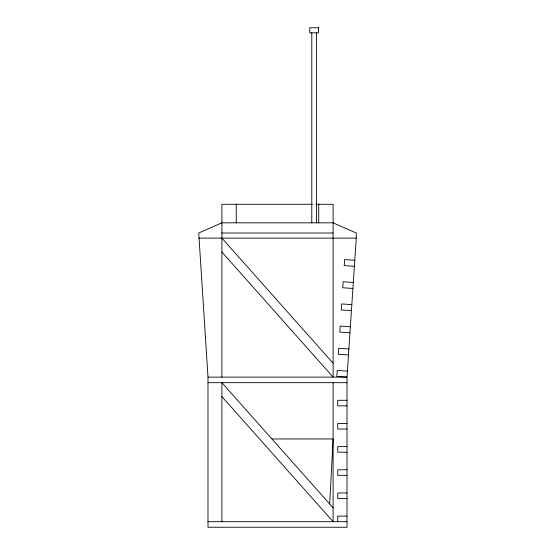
<?xml version="1.0" encoding="UTF-8"?>
<svg xmlns="http://www.w3.org/2000/svg" width="555" height="555" viewBox="0 0 555 555"><rect width="100%" height="100%" fill="white"/><g stroke="black" fill="none" stroke-linecap="round" stroke-linejoin="round"><path stroke-width="0.83" d="M329.698 503.954L333.104 438.977L271.936 438.977M356.268 238.116L347.007 377.123L347.007 527.25L207.993 527.25L207.993 377.123L198.732 233.017L221.896 222.826L333.104 222.826L356.268 233.017L356.268 238.116L198.732 238.116M312.416 204.289L221.896 204.289L221.896 377.123M315.864 204.289L333.104 204.289L333.104 377.123L221.896 252.019M221.896 233.017L333.104 233.017M207.993 377.123L347.007 377.123L336.829 376.443L337.232 370.442L347.402 371.122M207.993 382.679L347.007 382.679M347.007 400.287L337.738 400.287L337.738 405.851L347.007 405.851M347.007 423.458L337.738 423.458L337.738 429.015L347.007 429.015M347.007 446.622L337.738 446.622L337.738 452.186L347.007 452.186M347.007 469.794L337.738 469.794L337.738 475.351L347.007 475.351M347.007 492.965L337.738 492.965L337.738 498.522L347.007 498.522M347.007 516.129L337.738 516.129L337.738 521.693M207.993 521.693L347.007 521.693M354.791 260.281L344.62 259.601L344.225 265.609L354.395 266.282M353.313 282.446L343.143 281.774L342.74 287.774L352.918 288.454M351.835 304.619L341.665 303.939L341.263 309.94L351.44 310.62M350.358 326.784L340.187 326.104L339.785 332.112L349.962 332.785M348.88 348.949L338.71 348.276L338.307 354.277L348.484 354.957M221.896 238.116L333.104 363.22M333.104 507.79L221.896 382.679L221.896 521.693M221.896 396.582L333.104 521.693L333.104 382.679M318.736 204.289L318.736 222.826M316.419 32.849L316.419 222.826M311.785 32.849L311.785 222.826M236.263 204.289L236.263 222.826M318.445 27.75L309.752 27.75L309.752 32.849L318.445 32.849L318.445 27.75"/></g></svg>
